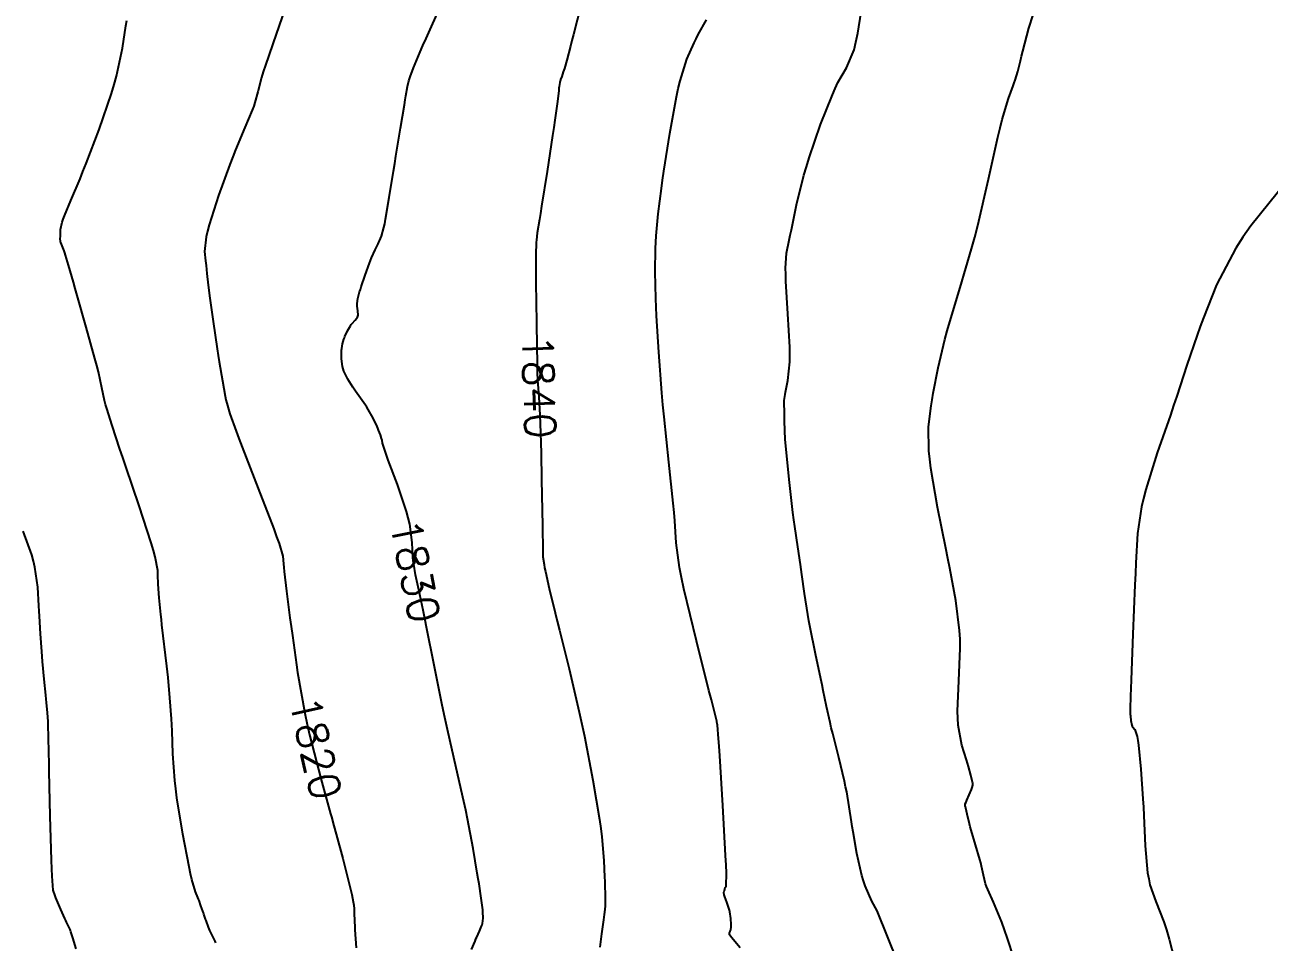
# Model space of a CAD drawing. Header units: metres. Extents: x 837477 to 838477, y 1189014 to 1191014.
# Drawn here: x 837894 to 838048.8, y 1189332.8 to 1189446.9 of the extents above; entities that cross this region are included whole.
import ezdxf

# ---------------------------------------------------------------- set-up
doc = ezdxf.new("R2010")
doc.units = ezdxf.units.M
doc.header["$LTSCALE"] = 0.3
doc.layers.add('COTAS 10', color=1, linetype='Continuous')
doc.styles.get("Standard").update_dxf_attribs({"font": 'simplex.shx'})

msp = doc.modelspace()

# ---------------------------------------------------------------- linework, layer by layer
at = {"layer": 'COTAS 10'}
for points, elevation in [([(837926.688, 1189449.832), (837925.267, 1189445.789), (837923.938, 1189441.931), (837923.669, 1189441.101), (837923.444, 1189440.375), (837922.989, 1189438.616), (837922.638, 1189437.272), (837922.478, 1189436.808), (837922.29, 1189436.305), (837921.384, 1189434.154), (837920.221, 1189431.391), (837919.871, 1189430.5), (837919.509, 1189429.556), (837918.101, 1189425.694), (837916.931, 1189422.064), (837916.719, 1189421.267), (837916.556, 1189420.56), (837916.372, 1189418.754), (837916.497, 1189417.592), (837916.528, 1189417.29), (837916.557, 1189416.997), (837916.653, 1189416.012), (837916.827, 1189414.531), (837916.907, 1189413.927), (837917.001, 1189413.238), (837917.452, 1189410.045), (837917.953, 1189406.63), (837918.078, 1189405.801), (837918.198, 1189405.023), (837918.579, 1189402.632), (837918.93, 1189400.748), (837919.03, 1189400.29), (837919.132, 1189399.858), (837919.508, 1189398.526), (837920.285, 1189396.4), (837920.639, 1189395.468), (837921.053, 1189394.387), (837923.047, 1189389.241), (837924.967, 1189384.228), (837925.333, 1189383.231), (837925.628, 1189382.403), (837926.098, 1189380.821), (837926.169, 1189379.866), (837926.214, 1189379.432), (837926.268, 1189378.926), (837926.555, 1189376.486), (837926.984, 1189373.162), (837927.129, 1189372.097), (837927.285, 1189370.97), (837927.809, 1189367.329), (837927.944, 1189366.381), (837928.829, 1189361.316), (837929.127, 1189359.89), (837929.45, 1189358.454), (837930.808, 1189353.18), (837932.036, 1189348.805), (837932.147, 1189348.406), (837932.458, 1189347.285), (837932.743, 1189346.251), (837933.553, 1189343.239), (837934.114, 1189341.063), (837934.242, 1189340.556), (837934.357, 1189340.091), (837934.673, 1189338.753), (837934.862, 1189337.828), (837934.897, 1189337.622), (837934.924, 1189337.438), (837934.96, 1189336.956), (837934.969, 1189336.352), (837934.979, 1189336.091), (837934.994, 1189335.79), (837935.074, 1189334.367), (837935.223, 1189332.134)], 1820), ([(838002.571, 1189330.319), (838000, 1189336.702), (837999.333, 1189337.922), (837998.521, 1189339.835), (837998.318, 1189340.458), (837998.125, 1189341.121), (837997.504, 1189343.849), (837997.018, 1189346.555), (837996.909, 1189347.205), (837996.811, 1189347.81), (837996.55, 1189349.636), (837996.232, 1189351.52), (837996.099, 1189352.162), (837995.946, 1189352.857), (837995.23, 1189355.803), (837994.485, 1189358.772), (837994.314, 1189359.482), (837994.158, 1189360.143), (837993.723, 1189362.126), (837993.306, 1189364.147), (837993.161, 1189364.833), (837993.005, 1189365.573), (837992.335, 1189368.703), (837991.67, 1189371.974), (837991.516, 1189372.804), (837991.376, 1189373.601), (837990.978, 1189376.205), (837990.658, 1189378.548), (837990.567, 1189379.179), (837990.475, 1189379.803), (837990.134, 1189381.997), (837989.763, 1189384.53), (837989.652, 1189385.369), (837989.538, 1189386.268), (837989.098, 1189390.009), (837988.723, 1189393.692), (837988.65, 1189394.554), (837988.591, 1189395.347), (837988.487, 1189397.641), (837988.473, 1189399.16), (837988.47, 1189399.465), (837988.467, 1189399.719), (837988.462, 1189400.219), (837988.531, 1189400.701), (837988.575, 1189400.944), (837988.631, 1189401.235), (837988.925, 1189402.683), (837989.147, 1189405.028), (837989.157, 1189405.885), (837989.146, 1189406.831), (837988.922, 1189410.998), (837988.67, 1189415.046), (837988.642, 1189415.917), (837988.631, 1189416.68), (837988.742, 1189418.534), (837989.072, 1189420.151), (837989.2, 1189420.764), (837989.343, 1189421.45), (837989.992, 1189424.524), (837990.907, 1189428.213), (837991.218, 1189429.286), (837991.555, 1189430.382), (837992.979, 1189434.524), (837994.441, 1189438.218), (837994.802, 1189439.03), (837995.143, 1189439.751), (837996.217, 1189441.596), (837997.138, 1189443.823), (837997.383, 1189444.785), (837997.623, 1189445.897), (837998.454, 1189451.161)], 1860), ([(838017.795, 1189328.48), (838016.239, 1189333.296), (838015.868, 1189334.364), (838015.523, 1189335.316), (838014.496, 1189337.795), (838013.779, 1189339.361), (838013.63, 1189339.738), (838013.503, 1189340.09), (838013.222, 1189341.157), (838012.989, 1189342.284), (838012.892, 1189342.674), (838012.781, 1189343.098), (838012.26, 1189344.911), (838011.723, 1189346.734), (838011.602, 1189347.164), (838011.493, 1189347.561), (838011.197, 1189348.725), (838011.028, 1189349.505), (838010.999, 1189349.66), (838010.978, 1189349.788), (838010.966, 1189350.032), (838011.065, 1189350.246), (838011.113, 1189350.355), (838011.171, 1189350.485), (838011.458, 1189351.138), (838011.741, 1189351.804), (838011.797, 1189351.944), (838011.843, 1189352.063), (838011.928, 1189352.333), (838011.9, 1189352.612), (838011.876, 1189352.738), (838011.845, 1189352.885), (838011.67, 1189353.592), (838011.363, 1189354.681), (838011.248, 1189355.068), (838011.119, 1189355.492), (838010.546, 1189357.336), (838010.091, 1189359.832), (838010.036, 1189360.667), (838010.013, 1189361.566), (838010.186, 1189365.333), (838010.356, 1189369.408), (838010.33, 1189370.5), (838010.272, 1189371.576), (838009.8, 1189375.333), (838009.04, 1189379.336), (838008.8, 1189380.568), (838008.547, 1189381.852), (838007.53, 1189386.937), (838006.69, 1189391.776), (838006.549, 1189392.905), (838006.448, 1189393.944), (838006.413, 1189396.937), (838006.731, 1189399.518), (838006.853, 1189400.297), (838006.989, 1189401.104), (838007.6, 1189404.25), (838008.45, 1189407.808), (838008.736, 1189408.875), (838009.045, 1189409.977), (838010.346, 1189414.25), (838011.763, 1189419.06), (838012.145, 1189420.5), (838012.522, 1189421.988), (838013.848, 1189427.752), (838015.022, 1189432.979), (838015.304, 1189434.128), (838015.567, 1189435.147), (838016.36, 1189437.752), (838016.942, 1189439.338), (838017.072, 1189439.716), (838017.188, 1189440.067), (838017.496, 1189441.112), (838017.843, 1189442.472), (838017.984, 1189443.021), (838018.145, 1189443.645), (838018.888, 1189446.523), (838019.945, 1189449.822)], 1870), ([(837949.573, 1189331.915), (837950.002, 1189332.966), (837950.111, 1189333.22), (837950.216, 1189333.457), (837950.561, 1189334.179), (837950.821, 1189334.802), (837950.873, 1189334.977), (837950.917, 1189335.153), (837951, 1189335.798), (837950.983, 1189336.58), (837950.963, 1189336.843), (837950.936, 1189337.126), (837950.784, 1189338.315), (837950.508, 1189340.064), (837950.403, 1189340.701), (837950.285, 1189341.403), (837949.756, 1189344.488), (837949.063, 1189348.16), (837948.842, 1189349.232), (837948.608, 1189350.329), (837947.659, 1189354.488), (837946.57, 1189359.265), (837946.249, 1189360.751), (837945.919, 1189362.307), (837944.656, 1189368.515), (837944.21, 1189370.752), (837943.539, 1189374.106), (837943.302, 1189375.272), (837943.096, 1189376.274), (837942.612, 1189378.515), (837942.378, 1189379.837), (837942.329, 1189380.26), (837942.287, 1189380.706), (837942.194, 1189382.524), (837941.882, 1189384.833), (837941.703, 1189385.591), (837941.482, 1189386.399), (837940.474, 1189389.38), (837940.35, 1189389.745), (837939.217, 1189392.773), (837938.997, 1189393.381), (837938.817, 1189393.889), (837938.505, 1189394.893), (837938.437, 1189395.267), (837938.411, 1189395.377), (837938.382, 1189395.492), (837938.253, 1189395.931), (837938.019, 1189396.528), (837937.924, 1189396.742), (837937.816, 1189396.977), (837937.32, 1189398), (837936.728, 1189399.09), (837936.56, 1189399.367), (837936.391, 1189399.634), (837935.765, 1189400.506), (837935.137, 1189401.354), (837934.965, 1189401.604), (837934.795, 1189401.862), (837934.19, 1189402.852), (837933.704, 1189403.871), (837933.609, 1189404.148), (837933.532, 1189404.422), (837933.395, 1189405.392), (837933.4, 1189406.259), (837933.412, 1189406.468), (837933.429, 1189406.664), (837933.527, 1189407.261), (837933.699, 1189407.815), (837933.762, 1189407.984), (837933.832, 1189408.16), (837934.139, 1189408.853), (837934.5, 1189409.507), (837934.603, 1189409.659), (837934.708, 1189409.798), (837935.1, 1189410.195), (837935.397, 1189410.563), (837935.442, 1189410.684), (837935.471, 1189410.814), (837935.441, 1189411.35), (837935.359, 1189411.945), (837935.354, 1189412.111), (837935.358, 1189412.278), (837935.437, 1189412.886), (837935.654, 1189413.702), (837935.744, 1189413.999), (837935.848, 1189414.328), (837936.33, 1189415.775), (837936.867, 1189417.265), (837937.003, 1189417.621), (837937.135, 1189417.952), (837937.571, 1189418.941), (837937.94, 1189419.709), (837938.031, 1189419.9), (837938.116, 1189420.082), (837938.382, 1189420.66), (837938.671, 1189421.711), (837938.77, 1189422.19), (837938.878, 1189422.751), (837939.34, 1189425.458), (837939.869, 1189428.748), (837940.02, 1189429.677), (837940.173, 1189430.613), (837940.74, 1189434.058), (837941.223, 1189436.982), (837941.323, 1189437.59), (837941.409, 1189438.11), (837941.596, 1189439.26), (837941.767, 1189439.972), (837941.843, 1189440.215), (837941.931, 1189440.479), (837942.352, 1189441.601), (837943.182, 1189443.559), (837943.529, 1189444.351), (837943.926, 1189445.25), (837945.779, 1189449.4)], 1830), ([(837963.144, 1189449.285), (837962.248, 1189445.75), (837962.049, 1189444.974), (837961.871, 1189444.285), (837961.406, 1189442.531), (837961.112, 1189441.503), (837961.042, 1189441.273), (837960.977, 1189441.066), (837960.782, 1189440.512), (837960.645, 1189440.152), (837960.616, 1189440.066), (837960.591, 1189439.987), (837960.534, 1189439.753), (837960.471, 1189439.275), (837960.443, 1189439.042), (837960.409, 1189438.765), (837960.247, 1189437.403), (837959.932, 1189435.066), (837959.801, 1189434.175), (837959.652, 1189433.178), (837958.956, 1189428.694), (837958.273, 1189424.373), (837958.131, 1189423.478), (837958.009, 1189422.714), (837957.74, 1189421.044), (837957.629, 1189420.166), (837957.607, 1189419.901), (837957.589, 1189419.628), (837957.555, 1189418.562), (837957.561, 1189416.507), (837957.568, 1189415.61), (837957.577, 1189414.571), (837957.598, 1189412.699), (837957.631, 1189409.632), (837957.719, 1189404.686), (837957.749, 1189403.641), (837957.783, 1189402.738), (837957.928, 1189400.651), (837958.082, 1189398.358), (837958.122, 1189397.324), (837958.161, 1189396.118), (837958.214, 1189393.71), (837958.288, 1189390.324), (837958.386, 1189384.644), (837958.406, 1189383.51), (837958.423, 1189382.566), (837958.457, 1189380.743), (837958.586, 1189379.79), (837958.661, 1189379.395), (837958.755, 1189378.942), (837959.238, 1189376.835), (837959.978, 1189373.794), (837960.234, 1189372.753), (837960.512, 1189371.625), (837961.7, 1189366.835), (837962.964, 1189361.451), (837963.291, 1189359.949), (837963.607, 1189358.443), (837964.662, 1189352.962), (837965.474, 1189348.075), (837965.637, 1189346.942), (837965.773, 1189345.906), (837966.039, 1189342.962), (837966.115, 1189340.887), (837966.131, 1189340.399), (837966.144, 1189339.948), (837966.174, 1189338.634), (837966.178, 1189337.715), (837966.175, 1189337.515), (837966.17, 1189337.337), (837966.137, 1189336.888), (837966.049, 1189336.245), (837966.009, 1189335.945), (837965.962, 1189335.591), (837965.736, 1189333.874), (837965.516, 1189332.21)], 1840), ([(837917.77, 1189332.733), (837917.679, 1189332.926), (837917.354, 1189333.601), (837917.037, 1189334.293), (837916.951, 1189334.496), (837916.866, 1189334.704), (837916.565, 1189335.498), (837916.498, 1189335.689), (837916.287, 1189336.286), (837916.216, 1189336.491), (837916.147, 1189336.689), (837915.919, 1189337.357), (837915.683, 1189338.005), (837915.609, 1189338.19), (837915.531, 1189338.378), (837915.22, 1189339.081), (837914.776, 1189340.62), (837914.615, 1189341.335), (837914.437, 1189342.176), (837913.656, 1189346.26), (837912.929, 1189350.777), (837912.784, 1189351.891), (837912.665, 1189352.945), (837912.44, 1189356.26), (837912.345, 1189359.106), (837912.307, 1189359.865), (837912.264, 1189360.611), (837912.067, 1189363.199), (837911.82, 1189365.735), (837911.745, 1189366.447), (837911.667, 1189367.164), (837911.073, 1189372.311), (837911.003, 1189372.958), (837910.938, 1189373.584), (837910.742, 1189375.667), (837910.614, 1189377.371), (837910.593, 1189377.758), (837910.576, 1189378.109), (837910.567, 1189379.073), (837910.224, 1189380.743), (837909.997, 1189381.539), (837909.714, 1189382.48), (837908.218, 1189387.083), (837906.568, 1189391.991), (837906.187, 1189393.124), (837905.84, 1189394.16), (837904.861, 1189397.083), (837904.203, 1189399.191), (837904.058, 1189399.713), (837903.928, 1189400.207), (837903.594, 1189401.768), (837903.156, 1189403.77), (837902.961, 1189404.542), (837902.734, 1189405.409), (837901.65, 1189409.327), (837900.528, 1189413.266), (837900.278, 1189414.145), (837900.053, 1189414.934), (837899.461, 1189417.02), (837899.081, 1189418.3), (837898.99, 1189418.581), (837898.906, 1189418.829), (837898.657, 1189419.461), (837898.496, 1189419.85), (837898.468, 1189419.946), (837898.447, 1189420.037), (837898.429, 1189420.322), (837898.453, 1189420.65), (837898.457, 1189420.767), (837898.461, 1189420.896), (837898.468, 1189421.458), (837898.662, 1189422.4), (837898.785, 1189422.768), (837898.937, 1189423.183), (837899.733, 1189425.069), (837900.876, 1189427.761), (837901.247, 1189428.683), (837901.641, 1189429.683), (837903.259, 1189433.933), (837904.779, 1189438.372), (837905.111, 1189439.49), (837905.405, 1189440.561), (837906.143, 1189444.028), (837906.594, 1189446.827), (837906.705, 1189447.475)], 1810), ([(837982.959, 1189332.118), (837981.905, 1189333.404), (837981.702, 1189333.688), (837981.668, 1189333.751), (837981.645, 1189333.806), (837981.641, 1189333.952), (837981.703, 1189334.078), (837981.722, 1189334.122), (837981.741, 1189334.17), (837981.814, 1189334.375), (837981.859, 1189334.728), (837981.861, 1189334.869), (837981.859, 1189335.028), (837981.811, 1189335.762), (837981.686, 1189336.596), (837981.634, 1189336.82), (837981.576, 1189337.04), (837981.303, 1189337.809), (837981.056, 1189338.444), (837981.014, 1189338.58), (837980.983, 1189338.699), (837980.963, 1189338.984), (837981.009, 1189339.149), (837981.019, 1189339.192), (837981.028, 1189339.234), (837981.051, 1189339.373), (837981.091, 1189339.516), (837981.11, 1189339.559), (837981.133, 1189339.604), (837981.245, 1189339.78), (837981.262, 1189341.431), (837981.226, 1189342.406), (837981.171, 1189343.605), (837980.824, 1189349.806), (837980.442, 1189356.002), (837980.366, 1189357.198), (837980.302, 1189358.168), (837980.178, 1189359.797), (837980.145, 1189359.928), (837980.138, 1189359.954), (837980.133, 1189359.976), (837980.122, 1189360.019), (837980.111, 1189360.073), (837980.105, 1189360.102), (837980.097, 1189360.137), (837980.059, 1189360.313), (837979.643, 1189361.975), (837979.398, 1189362.946), (837979.095, 1189364.139), (837977.531, 1189370.294), (837975.97, 1189376.792), (837975.669, 1189378.202), (837975.425, 1189379.442), (837975.018, 1189382.513), (837974.859, 1189385.243), (837974.77, 1189386.269), (837974.662, 1189387.412), (837974.112, 1189392.513), (837973.506, 1189398.182), (837973.363, 1189399.683), (837973.231, 1189401.154), (837972.844, 1189406.219), (837972.584, 1189410.716), (837972.532, 1189411.829), (837972.489, 1189412.884), (837972.406, 1189416.219), (837972.448, 1189419.124), (837972.483, 1189419.908), (837972.528, 1189420.683), (837972.776, 1189423.412), (837973.19, 1189426.57), (837973.339, 1189427.617), (837973.505, 1189428.739), (837974.228, 1189433.412), (837975.056, 1189437.969), (837975.287, 1189439.017), (837975.518, 1189439.974), (837976.36, 1189442.658), (837977.248, 1189444.675), (837977.508, 1189445.211), (837977.775, 1189445.737), (837978.793, 1189447.557)], 1850), ([(838050.967, 1189427.484), (838046.509, 1189421.941), (838045.509, 1189420.52), (838044.611, 1189419.147), (838042.214, 1189414.595), (838040.595, 1189410.486), (838040.188, 1189409.392), (838039.798, 1189408.317), (838038.537, 1189404.595), (838037.275, 1189400.731), (838036.886, 1189399.568), (838036.478, 1189398.364), (838034.86, 1189393.677), (838033.429, 1189389.131), (838033.14, 1189388.015), (838032.898, 1189386.962), (838032.409, 1189383.677), (838032.207, 1189380.001), (838032.144, 1189378.701), (838032.08, 1189377.279), (838031.825, 1189371.127), (838031.606, 1189365.473), (838031.564, 1189364.365), (838031.53, 1189363.456), (838031.475, 1189361.824), (838031.474, 1189361.539), (838031.474, 1189361.426), (838031.477, 1189361.303), (838031.494, 1189361.12), (838031.503, 1189361.029), (838031.514, 1189360.922), (838031.57, 1189360.389), (838031.687, 1189359.827), (838031.736, 1189359.701), (838031.793, 1189359.587), (838032.062, 1189359.282), (838032.371, 1189358.387), (838032.454, 1189357.901), (838032.535, 1189357.312), (838032.816, 1189354.324), (838033.065, 1189350.64), (838033.126, 1189349.612), (838033.183, 1189348.58), (838033.358, 1189344.824), (838033.652, 1189341.463), (838033.783, 1189340.68), (838033.936, 1189339.96), (838034.67, 1189337.894), (838035.666, 1189335.358), (838035.983, 1189334.342), (838036.319, 1189333.189), (838037.685, 1189327.894)], 1880), ([(837900.389, 1189331.985), (837899.979, 1189333.375), (837899.748, 1189334.091), (837899.69, 1189334.253), (837899.634, 1189334.4), (837899.455, 1189334.801), (837899.209, 1189335.3), (837899.112, 1189335.51), (837899.001, 1189335.75), (837898.496, 1189336.874), (837897.995, 1189338.049), (837897.886, 1189338.322), (837897.791, 1189338.571), (837897.557, 1189339.283), (837897.41, 1189341.037), (837897.369, 1189341.945), (837897.329, 1189343.036), (837897.183, 1189348.498), (837897.061, 1189354.081), (837897.036, 1189355.247), (837897.015, 1189356.249), (837896.97, 1189358.498), (837896.936, 1189359.649), (837896.921, 1189359.959), (837896.904, 1189360.265), (837896.823, 1189361.339), (837896.704, 1189362.62), (837896.662, 1189363.056), (837896.617, 1189363.529), (837896.424, 1189365.531), (837896.224, 1189367.755), (837896.174, 1189368.367), (837896.127, 1189368.978), (837895.98, 1189371.17), (837895.847, 1189373.389), (837895.81, 1189374.016), (837895.773, 1189374.648), (837895.636, 1189376.979), (837895.27, 1189379.485), (837895.088, 1189380.229), (837894.87, 1189380.994), (837893.794, 1189383.936)], 1800)]:
    msp.add_lwpolyline(points, dxfattribs=dict(at, elevation=elevation))

# ---------------------------------------------------------------- texts
at = {"layer": 'COTAS 10', "char_height": 3.8, "attachment_point": 7}
for s, insert, rotation in [('1840', (837955.828, 1189408.387, 1840), 271.94975), ('1830', (837939.407, 1189385.03, 1830), 281.35647), ('1820', (837926.864, 1189362.923, 1820), 282.86568)]:
    msp.add_mtext(s, dxfattribs=dict(at, insert=insert, rotation=rotation))

doc.saveas('drawing.dxf')
